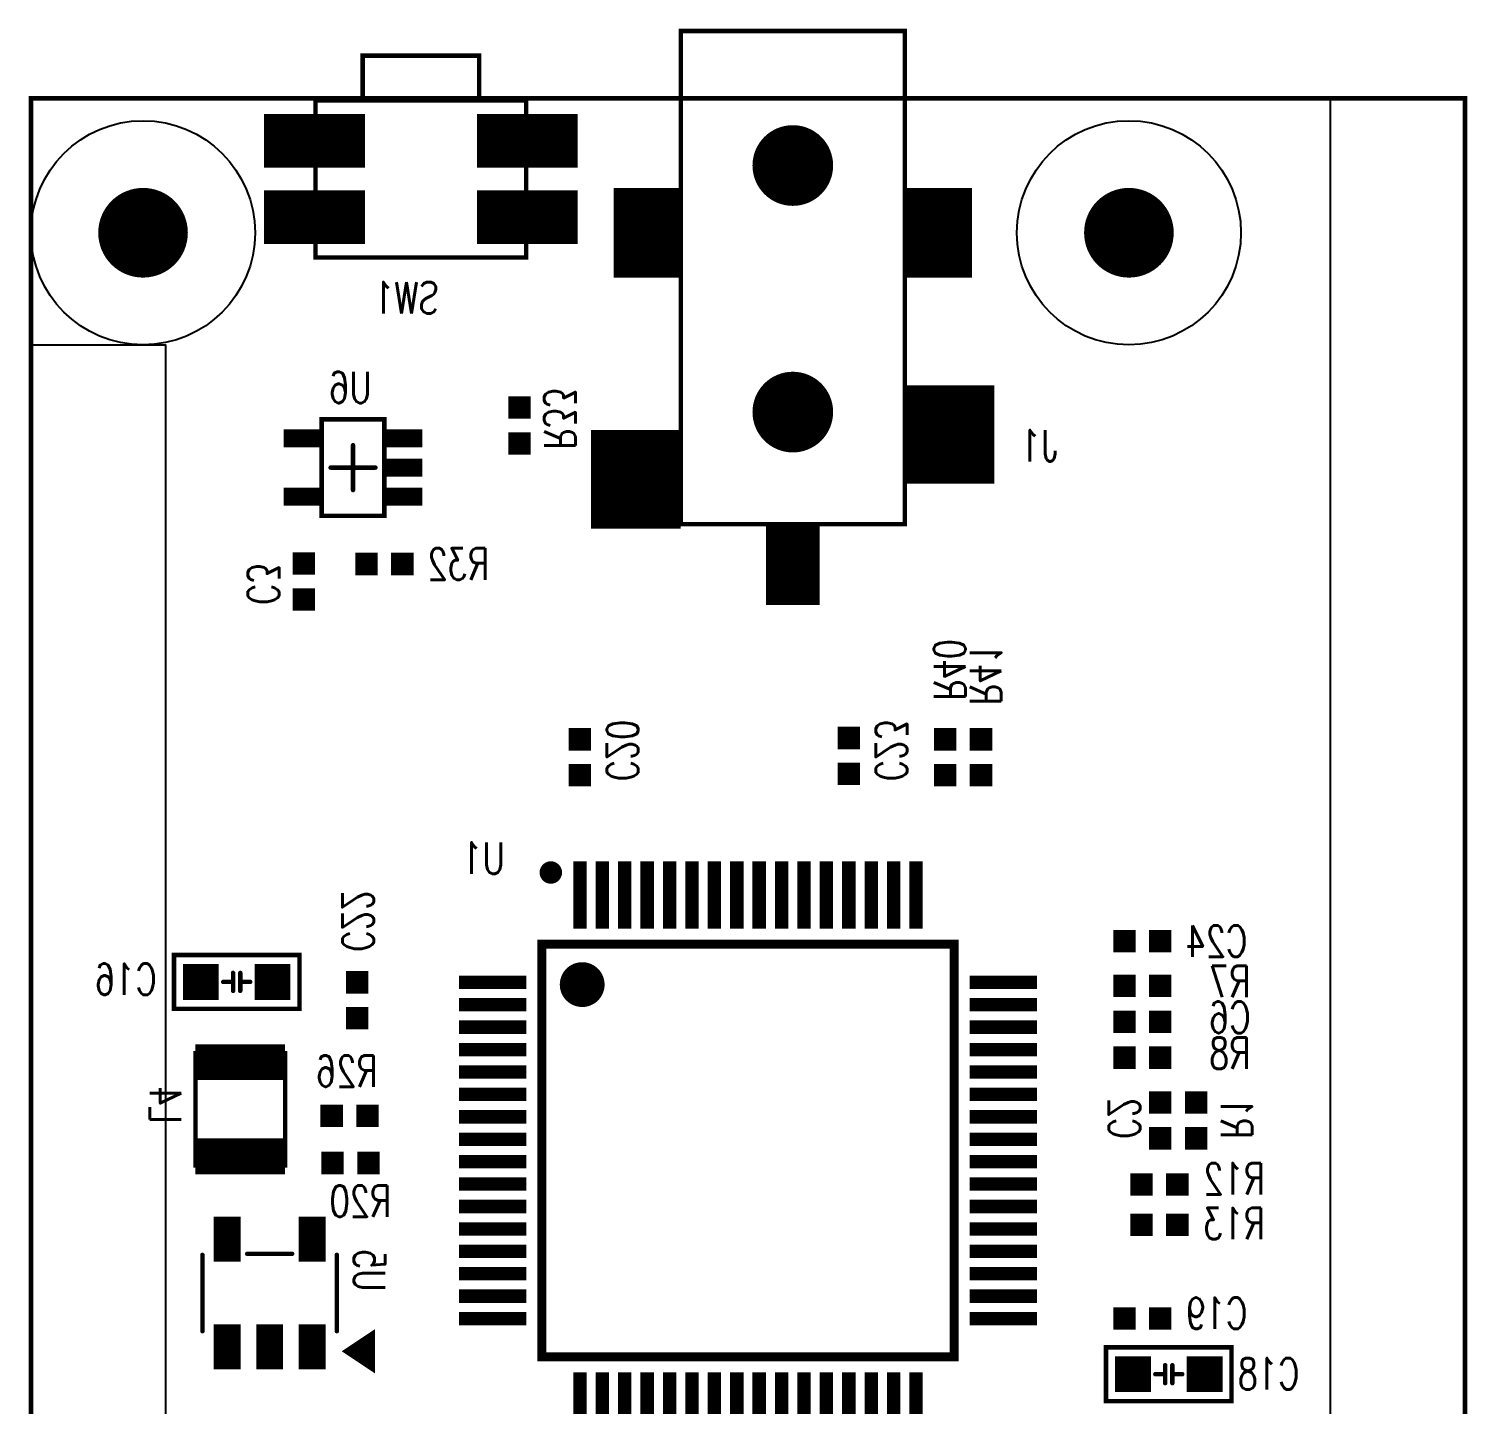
# Model space of a CAD drawing. Extents: x -1.2 to 62.7, y -0.1 to 60.6.
# Drawn here: x -0.05 to 32.05, y 29.87 to 60.55 of the extents above; entities that cross this region are included whole.
import ezdxf
from ezdxf.enums import TextEntityAlignment as Align

# ---------------------------------------------------------------- set-up
doc = ezdxf.new("R2010")
doc.units = 0
doc.linetypes.add('KEEPOUT_10000000$0', pattern=[2, 1, 1])
for name, color, linetype in [('BOARD_OUTLINE_00', 254, 'CONTINUOUS'), ('DRIL_NPLTE_THRU_02', 2, 'CONTINUOUS'), ('DRIL_PLTE_THRU_02', 2, 'CONTINUOUS'), ('DRIL_SYMBOL', 254, 'CONTINUOUS'), ('KEEPOUT_00', 222, 'CONTINUOUS'), ('PADS_BOT', 34, 'CONTINUOUS'), ('PADS_INNER', 34, 'CONTINUOUS'), ('PART_BOT_2DLINE_00', 2, 'CONTINUOUS'), ('PART_NAME_02', 254, 'CONTINUOUS'), ('TAG_00', 254, 'CONTINUOUS'), ('TAG_01', 254, 'CONTINUOUS')]:
    doc.layers.add(name, color=color, linetype=linetype)
doc.styles.add('W0$1', font='simplex', dxfattribs={"width": 0.75})

# ---------------------------------------------------------------- blocks, each defined once
blk = doc.blocks.new('SMOOTH_0$1')
at = {"const_width": 0.05}
blk.add_lwpolyline([(-0.025, 0, 1), (0.025, 0, 1)], format="xyb", close=True, dxfattribs=at)
blk = doc.blocks.new('BOARD_26')
at = {"layer": 'BOARD_OUTLINE_00', "const_width": 0.1}
blk.add_lwpolyline([(0, 0), (32, 0), (32, 59), (0, 59)], close=True, dxfattribs=at)
at = {"layer": 'BOARD_OUTLINE_00'}
for p in [(0, 59), (32, 59), (0, 0), (32, 0)]:
    blk.add_blockref('SMOOTH_0$1', p, dxfattribs=at)
blk = doc.blocks.new('KEEPOUT_28')
at = {"layer": 'KEEPOUT_00', "linetype": 'KEEPOUT_10000000$0'}
blk.add_lwpolyline([(0, 5), (0, 59), (3, 59), (3, 5)], close=True, dxfattribs=at)
blk = doc.blocks.new('KEEPOUT_30')
at = {"layer": 'KEEPOUT_00', "linetype": 'KEEPOUT_10000000$0'}
blk.add_lwpolyline([(0, 5), (0, 32.5), (3, 32.5), (3, 5)], close=True, dxfattribs=at)
blk = doc.blocks.new('DRIL_HOLE_0')
blk.add_lwpolyline([(0, 0, 1), (0, 0, 1)], format="xyb", close=True)
blk = doc.blocks.new('PAD_0')
blk.add_lwpolyline([(0, 0, 1), (0, 0, 1)], format="xyb", close=True)
blk = doc.blocks.new('PAD_1')
at = {"const_width": 0.5}
blk.add_lwpolyline([(-0.25, 0), (0.25, 0)], dxfattribs=at)
blk = doc.blocks.new('STK_BOT_296')
at = {"layer": 'DRIL_NPLTE_THRU_02'}
blk.add_blockref('DRIL_HOLE_0', (0, 0), dxfattribs=at)
at = {"layer": 'PADS_BOT'}
blk.add_blockref('PAD_1', (0, 0), dxfattribs=at)
at = {"layer": 'PADS_INNER'}
blk.add_blockref('PAD_0', (0, 0), dxfattribs=at)
blk = doc.blocks.new('SYM_BOT_4')
for p in [(-0.4, 0), (0.4, 0)]:
    blk.add_blockref('STK_BOT_296', p)
blk = doc.blocks.new('PART_BOT_2')
blk.add_blockref('SYM_BOT_4', (0, 0))
at = {"layer": 'PART_NAME_02', "style": 'W0$1', "width": 0.75}
blk.add_text('C19', height=0.7, rotation=-180, dxfattribs=at).set_placement((1.65, -0.12), align=Align.MIDDLE_CENTER)
blk = doc.blocks.new('PART_BOT_3')
blk.add_blockref('SYM_BOT_4', (0, 0))
at = {"layer": 'PART_NAME_02', "style": 'W0$1', "width": 0.75}
blk.add_text('C2', height=0.7, dxfattribs=at).set_placement((0.05, -0.8), align=Align.MIDDLE_CENTER)
blk = doc.blocks.new('PART_BOT_4')
blk.add_blockref('SYM_BOT_4', (0, 0))
at = {"layer": 'PART_NAME_02', "style": 'W0$1', "width": 0.75}
blk.add_text('C20', height=0.7, dxfattribs=at).set_placement((0.15, 0.95), align=Align.MIDDLE_CENTER)
blk = doc.blocks.new('PART_BOT_6')
blk.add_blockref('SYM_BOT_4', (0, 0))
at = {"layer": 'PART_NAME_02', "style": 'W0$1', "width": 0.75}
blk.add_text('C22', height=0.7, rotation=-180, dxfattribs=at).set_placement((-1.77, -0.02), align=Align.MIDDLE_CENTER)
blk = doc.blocks.new('PART_BOT_7')
blk.add_blockref('SYM_BOT_4', (0, 0))
at = {"layer": 'PART_NAME_02', "style": 'W0$1', "width": 0.75}
blk.add_text('C23', height=0.7, dxfattribs=at).set_placement((0.12, 0.95), align=Align.MIDDLE_CENTER)
blk = doc.blocks.new('PART_BOT_8')
blk.add_blockref('SYM_BOT_4', (0, 0))
at = {"layer": 'PART_NAME_02', "style": 'W0$1', "width": 0.75}
blk.add_text('C24', height=0.7, rotation=-180, dxfattribs=at).set_placement((1.65, 0), align=Align.MIDDLE_CENTER)
blk = doc.blocks.new('PART_BOT_9')
blk.add_blockref('SYM_BOT_4', (0, 0))
at = {"layer": 'PART_NAME_02', "style": 'W0$1', "width": 0.75}
blk.add_text('C3', height=0.7, rotation=-180, dxfattribs=at).set_placement((0.06, 0.9), align=Align.MIDDLE_CENTER)
blk = doc.blocks.new('PART_BOT_12')
blk.add_blockref('SYM_BOT_4', (0, 0))
at = {"layer": 'PART_NAME_02', "style": 'W0$1', "width": 0.75}
blk.add_text('C6', height=0.7, rotation=-180, dxfattribs=at).set_placement((1.95, -0.1), align=Align.MIDDLE_CENTER)
blk = doc.blocks.new('PART_BODY_BOT_4')
at = {"layer": 'PART_BOT_2DLINE_00', "const_width": 0.1}
blk.add_lwpolyline([(-1.4, 0.6), (1.4, 0.6), (1.4, -0.6), (-1.4, -0.6)], close=True, dxfattribs=at)
for points in [[(-0.3, 0), (-0.08, 0)], [(-0.08, 0.2), (-0.08, -0.2)], [(0.08, 0.2), (0.08, -0.2)], [(0.08, 0), (0.3, 0)]]:
    blk.add_lwpolyline(points, dxfattribs=at)
at = {"layer": 'PART_BOT_2DLINE_00'}
for p in [(-1.4, 0.6), (1.4, 0.6), (-0.3, 0), (-0.08, 0.2), (-0.08, 0), (0.08, 0.2), (0.08, 0), (0.3, 0), (-0.08, -0.2), (0.08, -0.2), (-1.4, -0.6), (1.4, -0.6)]:
    blk.add_blockref('SMOOTH_0$1', p, dxfattribs=at)
blk = doc.blocks.new('PAD_2')
at = {"const_width": 0.8}
blk.add_lwpolyline([(-0.4, 0), (0.4, 0)], dxfattribs=at)
blk = doc.blocks.new('STK_BOT_297')
at = {"layer": 'DRIL_NPLTE_THRU_02'}
blk.add_blockref('DRIL_HOLE_0', (0, 0), dxfattribs=at)
at = {"layer": 'PADS_BOT'}
blk.add_blockref('PAD_2', (0, 0), dxfattribs=at)
at = {"layer": 'PADS_INNER'}
blk.add_blockref('PAD_0', (0, 0), dxfattribs=at)
blk = doc.blocks.new('SYM_BOT_5')
for name, p in [('PART_BODY_BOT_4', (0, 0)), ('STK_BOT_297', (-0.8, 0)), ('STK_BOT_297', (0.8, 0))]:
    blk.add_blockref(name, p)
blk = doc.blocks.new('PART_BOT_16')
blk.add_blockref('SYM_BOT_5', (0, 0))
at = {"layer": 'PART_NAME_02', "style": 'W0$1', "width": 0.75}
blk.add_text('C16', height=0.7, dxfattribs=at).set_placement((1.79, -0.29))
blk = doc.blocks.new('PART_BOT_17')
blk.add_blockref('SYM_BOT_5', (0, 0))
at = {"layer": 'PART_NAME_02', "style": 'W0$1', "width": 0.75}
blk.add_text('C18', height=0.7, rotation=180, dxfattribs=at).set_placement((2.91, 0.34))
blk = doc.blocks.new('PART_BODY_BOT_5')
at = {"layer": 'PART_BOT_2DLINE_00', "const_width": 0.1}
for points in [[(-1.5, 0.85), (-1.5, -0.85)], [(-0.5, 0.875), (0.5, 0.875)], [(1.5, 0.85), (1.5, -0.85)], [(-2.3, -1), (-2.15, -1)], [(-2.3, -1.1), (-2, -1.1)], [(-2.3, -1.2), (-1.85, -1.2)], [(-2.3, -1.3), (-1.7, -1.3)], [(-2.3, -1.4), (-1.85, -1.4)], [(-2.3, -1.5), (-2, -1.5)], [(-2.3, -1.6), (-2.15, -1.6)]]:
    blk.add_lwpolyline(points, dxfattribs=at)
blk.add_lwpolyline([(-2.3, -0.9), (-1.7, -1.3), (-2.3, -1.7)], close=True, dxfattribs=at)
at = {"layer": 'PART_BOT_2DLINE_00'}
for p in [(-1.5, 0.85), (-0.5, 0.875), (0.5, 0.875), (1.5, 0.85), (-2.3, -0.9), (-2.3, -1), (-2.15, -1), (-1.5, -0.85), (1.5, -0.85), (-2.3, -1.1), (-2.3, -1.2), (-2.3, -1.3), (-2, -1.1), (-1.85, -1.2), (-1.7, -1.3), (-1.7, -1.3), (-2.3, -1.4), (-2.3, -1.5), (-2.3, -1.6), (-2.15, -1.6), (-2, -1.5), (-1.85, -1.4), (-2.3, -1.7)]:
    blk.add_blockref('SMOOTH_0$1', p, dxfattribs=at)
blk = doc.blocks.new('PAD_3')
at = {"const_width": 0.6}
blk.add_lwpolyline([(-0.5, 0), (0.5, 0)], dxfattribs=at)
blk = doc.blocks.new('STK_BOT_359')
at = {"layer": 'DRIL_NPLTE_THRU_02'}
blk.add_blockref('DRIL_HOLE_0', (0, 0), dxfattribs=at)
at = {"layer": 'PADS_BOT', "rotation": 90}
blk.add_blockref('PAD_3', (0, 0), dxfattribs=at)
at = {"layer": 'PADS_INNER'}
blk.add_blockref('PAD_0', (0, 0), dxfattribs=at)
blk = doc.blocks.new('SYM_BOT_6')
for name, p in [('STK_BOT_359', (-0.95, 1.2)), ('STK_BOT_359', (0.95, 1.2)), ('PART_BODY_BOT_5', (0, 0)), ('STK_BOT_359', (-0.95, -1.2)), ('STK_BOT_359', (0, -1.2)), ('STK_BOT_359', (0.95, -1.2))]:
    blk.add_blockref(name, p)
blk = doc.blocks.new('PART_BOT_19')
blk.add_blockref('SYM_BOT_6', (0, 0))
at = {"layer": 'PART_NAME_02', "style": 'W0$1', "width": 0.75}
blk.add_text('U5', height=0.7, rotation=90, dxfattribs=at).set_placement((-2.226, 0.508), align=Align.MIDDLE_CENTER)
blk = doc.blocks.new('STK_BOT_302')
at = {"layer": 'DRIL_NPLTE_THRU_02'}
blk.add_blockref('DRIL_HOLE_0', (0, 0), dxfattribs=at)
at = {"layer": 'PADS_BOT'}
blk.add_blockref('PAD_1', (0, 0), dxfattribs=at)
at = {"layer": 'PADS_INNER'}
blk.add_blockref('PAD_0', (0, 0), dxfattribs=at)
blk = doc.blocks.new('SYM_BOT_8')
for p in [(-0.4, 0), (0.4, 0)]:
    blk.add_blockref('STK_BOT_302', p)
blk = doc.blocks.new('PART_BOT_23')
blk.add_blockref('SYM_BOT_8', (0, 0))
at = {"layer": 'PART_NAME_02', "style": 'W0$1', "width": 0.75}
blk.add_text('R1', height=0.7, dxfattribs=at).set_placement((0.05, 0.9), align=Align.MIDDLE_CENTER)
blk = doc.blocks.new('PART_BOT_26')
blk.add_blockref('SYM_BOT_8', (0, 0))
at = {"layer": 'PART_NAME_02', "style": 'W0$1', "width": 0.75}
blk.add_text('R12', height=0.7, rotation=180, dxfattribs=at).set_placement((1.67, -0.13), align=Align.MIDDLE_CENTER)
blk = doc.blocks.new('PART_BOT_27')
blk.add_blockref('SYM_BOT_8', (0, 0))
at = {"layer": 'PART_NAME_02', "style": 'W0$1', "width": 0.75}
blk.add_text('R13', height=0.7, rotation=180, dxfattribs=at).set_placement((1.67, -0.03), align=Align.MIDDLE_CENTER)
blk = doc.blocks.new('PART_BOT_39')
blk.add_blockref('SYM_BOT_8', (0, 0))
at = {"layer": 'PART_NAME_02', "style": 'W0$1', "width": 0.75}
blk.add_text('R7', height=0.7, rotation=180, dxfattribs=at).set_placement((1.95, -0.1), align=Align.MIDDLE_CENTER)
blk = doc.blocks.new('PART_BOT_40')
blk.add_blockref('SYM_BOT_8', (0, 0))
at = {"layer": 'PART_NAME_02', "style": 'W0$1', "width": 0.75}
blk.add_text('R8', height=0.7, rotation=180, dxfattribs=at).set_placement((1.95, -0.1), align=Align.MIDDLE_CENTER)
blk = doc.blocks.new('SMOOTH_0$2')
at = {"const_width": 0.1}
blk.add_lwpolyline([(-0.05, 0, 1), (0.05, 0, 1)], format="xyb", close=True, dxfattribs=at)
blk = doc.blocks.new('PART_BODY_BOT_8')
at = {"layer": 'PART_BOT_2DLINE_00'}
for points, const_width in [([(-6.325, 4.4, 1), (-6.075, 4.4, 1)], 0.25), ([(-3.95, 3.7, 1), (-3.45, 3.7, 1)], 0.5)]:
    blk.add_lwpolyline(points, format="xyb", close=True, dxfattribs=dict(at, const_width=const_width))
at = {"layer": 'PART_BOT_2DLINE_00', "const_width": 0.2}
blk.add_lwpolyline([(-4.6, -4.6), (-4.6, 4.6), (4.6, 4.6), (4.6, -4.6)], close=True, dxfattribs=at)
at = {"layer": 'PART_BOT_2DLINE_00'}
for p in [(-4.6, 4.6), (4.6, 4.6), (-4.6, -4.6), (4.6, -4.6)]:
    blk.add_blockref('SMOOTH_0$2', p, dxfattribs=at)
blk = doc.blocks.new('PAD_4')
at = {"const_width": 0.3}
blk.add_lwpolyline([(-0.75, 0), (0.75, 0)], dxfattribs=at)
blk = doc.blocks.new('STK_BOT_9')
at = {"layer": 'DRIL_NPLTE_THRU_02'}
blk.add_blockref('DRIL_HOLE_0', (0, 0), dxfattribs=at)
at = {"layer": 'PADS_BOT'}
blk.add_blockref('PAD_4', (0, 0), dxfattribs=at)
at = {"layer": 'PADS_INNER'}
blk.add_blockref('PAD_0', (0, 0), dxfattribs=at)
blk = doc.blocks.new('STK_BOT_10')
at = {"layer": 'DRIL_NPLTE_THRU_02'}
blk.add_blockref('DRIL_HOLE_0', (0, 0), dxfattribs=at)
at = {"layer": 'PADS_BOT', "rotation": 90}
blk.add_blockref('PAD_4', (0, 0), dxfattribs=at)
at = {"layer": 'PADS_INNER'}
blk.add_blockref('PAD_0', (0, 0), dxfattribs=at)
blk = doc.blocks.new('SYM_BOT_9')
for name, p in [('STK_BOT_10', (-3.75, 5.7)), ('STK_BOT_10', (-3.25, 5.7)), ('STK_BOT_10', (-2.75, 5.7)), ('STK_BOT_10', (-2.25, 5.7)), ('STK_BOT_10', (-1.75, 5.7)), ('STK_BOT_10', (-1.25, 5.7)), ('STK_BOT_10', (-0.75, 5.7)), ('STK_BOT_10', (-0.25, 5.7)), ('STK_BOT_10', (0.25, 5.7)), ('STK_BOT_10', (0.75, 5.7)), ('STK_BOT_10', (1.25, 5.7)), ('STK_BOT_10', (1.75, 5.7)), ('STK_BOT_10', (2.25, 5.7)), ('STK_BOT_10', (2.75, 5.7)), ('STK_BOT_10', (3.25, 5.7)), ('STK_BOT_10', (3.75, 5.7)), ('PART_BODY_BOT_8', (0, 0)), ('STK_BOT_9', (-5.7, 3.75)), ('STK_BOT_9', (5.7, 3.75)), ('STK_BOT_9', (-5.7, 3.25)), ('STK_BOT_9', (5.7, 3.25)), ('STK_BOT_9', (-5.7, 2.75)), ('STK_BOT_9', (5.7, 2.75)), ('STK_BOT_9', (-5.7, 2.25)), ('STK_BOT_9', (5.7, 2.25)), ('STK_BOT_9', (-5.7, 1.75)), ('STK_BOT_9', (5.7, 1.75)), ('STK_BOT_9', (-5.7, 1.25)), ('STK_BOT_9', (5.7, 1.25)), ('STK_BOT_9', (-5.7, 0.75)), ('STK_BOT_9', (5.7, 0.75)), ('STK_BOT_9', (-5.7, 0.25)), ('STK_BOT_9', (5.7, 0.25)), ('STK_BOT_9', (-5.7, -0.25)), ('STK_BOT_9', (5.7, -0.25)), ('STK_BOT_9', (-5.7, -0.75)), ('STK_BOT_9', (5.7, -0.75)), ('STK_BOT_9', (-5.7, -1.25)), ('STK_BOT_9', (5.7, -1.25)), ('STK_BOT_9', (-5.7, -1.75)), ('STK_BOT_9', (5.7, -1.75)), ('STK_BOT_9', (-5.7, -2.25)), ('STK_BOT_9', (5.7, -2.25)), ('STK_BOT_9', (-5.7, -2.75)), ('STK_BOT_9', (5.7, -2.75)), ('STK_BOT_9', (-5.7, -3.25)), ('STK_BOT_9', (5.7, -3.25)), ('STK_BOT_9', (-5.7, -3.75)), ('STK_BOT_9', (5.7, -3.75)), ('STK_BOT_10', (-3.75, -5.7)), ('STK_BOT_10', (-3.25, -5.7)), ('STK_BOT_10', (-2.75, -5.7)), ('STK_BOT_10', (-2.25, -5.7)), ('STK_BOT_10', (-1.75, -5.7)), ('STK_BOT_10', (-1.25, -5.7)), ('STK_BOT_10', (-0.75, -5.7)), ('STK_BOT_10', (-0.25, -5.7)), ('STK_BOT_10', (0.25, -5.7)), ('STK_BOT_10', (0.75, -5.7)), ('STK_BOT_10', (1.25, -5.7)), ('STK_BOT_10', (1.75, -5.7)), ('STK_BOT_10', (2.25, -5.7)), ('STK_BOT_10', (2.75, -5.7)), ('STK_BOT_10', (3.25, -5.7)), ('STK_BOT_10', (3.75, -5.7))]:
    blk.add_blockref(name, p)
blk = doc.blocks.new('PART_BOT_42')
blk.add_blockref('SYM_BOT_9', (0, 0))
at = {"layer": 'PART_NAME_02', "style": 'W0$1', "width": 0.75}
blk.add_text('U1', height=0.7, rotation=-270, dxfattribs=at).set_placement((-6.52, 5.9), align=Align.MIDDLE_CENTER)
blk = doc.blocks.new('PART_BODY_BOT_12')
at = {"layer": 'PART_BOT_2DLINE_00', "const_width": 0.1}
blk.add_lwpolyline([(-1.25, -1), (1.25, -1), (1.25, 1), (-1.25, 1)], close=True, dxfattribs=at)
at = {"layer": 'PART_BOT_2DLINE_00'}
for p in [(-1.25, 1), (1.25, 1), (-1.25, -1), (1.25, -1)]:
    blk.add_blockref('SMOOTH_0$1', p, dxfattribs=at)
blk = doc.blocks.new('PAD_7')
at = {"const_width": 0.8}
blk.add_lwpolyline([(-1, 0), (1, 0)], dxfattribs=at)
blk = doc.blocks.new('STK_BOT_374')
at = {"layer": 'DRIL_PLTE_THRU_02'}
blk.add_blockref('DRIL_HOLE_0', (0, 0), dxfattribs=at)
at = {"layer": 'PADS_BOT', "rotation": 90}
blk.add_blockref('PAD_7', (0, 0), dxfattribs=at)
at = {"layer": 'PADS_INNER'}
blk.add_blockref('PAD_0', (0, 0), dxfattribs=at)
blk = doc.blocks.new('SYM_BOT_13')
for name, p in [('STK_BOT_374', (-1.05, 0)), ('STK_BOT_374', (1.05, 0)), ('PART_BODY_BOT_12', (0, 0))]:
    blk.add_blockref(name, p)
blk = doc.blocks.new('PART_BOT_45')
blk.add_blockref('SYM_BOT_13', (0, 0))
at = {"layer": 'PART_NAME_02', "style": 'W0$1', "width": 0.75}
blk.add_text('L4', height=0.7, rotation=180, dxfattribs=at).set_placement((-0.1, 1.67), align=Align.MIDDLE_CENTER)
blk = doc.blocks.new('PART_BOT_57')
blk.add_blockref('SYM_BOT_8', (0, 0))
at = {"layer": 'PART_NAME_02', "style": 'W0$1', "width": 0.75}
blk.add_text('R40', height=0.7, dxfattribs=at).set_placement((1.95, 0.1), align=Align.MIDDLE_CENTER)
blk = doc.blocks.new('PART_BOT_58')
blk.add_blockref('SYM_BOT_8', (0, 0))
at = {"layer": 'PART_NAME_02', "style": 'W0$1', "width": 0.75}
blk.add_text('R41', height=0.7, dxfattribs=at).set_placement((1.85, 0.1), align=Align.MIDDLE_CENTER)
blk = doc.blocks.new('PART_BODY_BOT_18')
at = {"layer": 'PART_BOT_2DLINE_00', "const_width": 0.1}
for points in [[(-1.3, 2.75), (1.3, 2.75), (1.3, 1.75), (-1.3, 1.75)], [(-2.35, -1.75), (2.35, -1.75), (2.35, 1.75), (-2.35, 1.75)]]:
    blk.add_lwpolyline(points, close=True, dxfattribs=at)
at = {"layer": 'PART_BOT_2DLINE_00'}
for p in [(-1.3, 2.75), (1.3, 2.75), (-2.35, 1.75), (-1.3, 1.75), (1.3, 1.75), (2.35, 1.75), (-2.35, -1.75), (2.35, -1.75)]:
    blk.add_blockref('SMOOTH_0$1', p, dxfattribs=at)
blk = doc.blocks.new('PAD_14')
at = {"const_width": 1.2}
blk.add_lwpolyline([(-1.125, 0), (1.125, 0)], dxfattribs=at)
blk = doc.blocks.new('STK_BOT_303')
at = {"layer": 'DRIL_NPLTE_THRU_02'}
blk.add_blockref('DRIL_HOLE_0', (0, 0), dxfattribs=at)
at = {"layer": 'PADS_BOT'}
blk.add_blockref('PAD_14', (0, 0), dxfattribs=at)
at = {"layer": 'PADS_INNER'}
blk.add_blockref('PAD_0', (0, 0), dxfattribs=at)
blk = doc.blocks.new('SYM_BOT_19')
for name, p in [('PART_BODY_BOT_18', (0, 0)), ('STK_BOT_303', (-2.375, 0.85)), ('STK_BOT_303', (2.375, 0.85)), ('STK_BOT_303', (-2.375, -0.85)), ('STK_BOT_303', (2.375, -0.85))]:
    blk.add_blockref(name, p)
blk = doc.blocks.new('PART_BOT_70')
blk.add_blockref('SYM_BOT_19', (0, 0))
at = {"layer": 'PART_NAME_02', "style": 'W0$1', "width": 0.75}
blk.add_text('SW1', height=0.7, dxfattribs=at).set_placement((-0.4, -3))
blk = doc.blocks.new('PART_BOT_73')
blk.add_blockref('SYM_BOT_8', (0, 0))
at = {"layer": 'PART_NAME_02', "style": 'W0$1', "width": 0.75}
blk.add_text('R20', height=0.7, dxfattribs=at).set_placement((-0.22, -0.85), align=Align.MIDDLE_CENTER)
blk = doc.blocks.new('PART_BOT_74')
blk.add_blockref('SYM_BOT_8', (0, 0))
at = {"layer": 'PART_NAME_02', "style": 'W0$1', "width": 0.75}
blk.add_text('R26', height=0.7, dxfattribs=at).set_placement((0.06, 1), align=Align.MIDDLE_CENTER)
blk = doc.blocks.new('PART_BOT_78')
blk.add_blockref('SYM_BOT_8', (0, 0))
at = {"layer": 'PART_NAME_02', "style": 'W0$1', "width": 0.75}
blk.add_text('R32', height=0.7, dxfattribs=at).set_placement((-1.65, 0), align=Align.MIDDLE_CENTER)
blk = doc.blocks.new('PART_BODY_BOT_25')
at = {"layer": 'PART_BOT_2DLINE_00', "const_width": 0.1}
blk.add_lwpolyline([(-0.7, 1.075), (0.7, 1.075), (0.7, -1.075), (-0.7, -1.075)], close=True, dxfattribs=at)
for points in [[(-0.5, 0), (0, 0), (0, 0.5)], [(0, -0.5), (0, 0), (0.5, 0)]]:
    blk.add_lwpolyline(points, dxfattribs=at)
at = {"layer": 'TAG_00'}
blk.add_lwpolyline([(0, 0), (0, 0)], dxfattribs=at)
at = {"layer": 'TAG_01'}
blk.add_lwpolyline([(0, 0), (0, 0)], dxfattribs=at)
at = {"layer": 'PART_BOT_2DLINE_00'}
for p in [(-0.7, 1.075), (0.7, 1.075), (0, 0.5), (-0.5, 0), (0, 0), (0, 0), (0.5, 0), (0, -0.5), (-0.7, -1.075), (0.7, -1.075)]:
    blk.add_blockref('SMOOTH_0$1', p, dxfattribs=at)
blk = doc.blocks.new('PAD_17')
at = {"const_width": 0.4}
blk.add_lwpolyline([(-0.45, 0), (0.45, 0)], dxfattribs=at)
blk = doc.blocks.new('STK_BOT_505')
at = {"layer": 'DRIL_PLTE_THRU_02'}
blk.add_blockref('DRIL_HOLE_0', (0, 0), dxfattribs=at)
at = {"layer": 'PADS_BOT'}
blk.add_blockref('PAD_17', (0, 0), dxfattribs=at)
at = {"layer": 'PADS_INNER'}
blk.add_blockref('PAD_0', (0, 0), dxfattribs=at)
blk = doc.blocks.new('SYM_BOT_26')
for name, p in [('PART_BODY_BOT_25', (0, 0)), ('STK_BOT_505', (-1.1, 0.65)), ('STK_BOT_505', (1.1, 0.65)), ('STK_BOT_505', (-1.1, 0)), ('STK_BOT_505', (-1.1, -0.65)), ('STK_BOT_505', (1.1, -0.65))]:
    blk.add_blockref(name, p)
blk = doc.blocks.new('PART_BOT_80')
blk.add_blockref('SYM_BOT_26', (0, 0))
at = {"layer": 'PART_NAME_02', "style": 'W0$1', "width": 0.75}
blk.add_text('U6', height=0.7, dxfattribs=at).set_placement((-0.414, 1.438))
blk = doc.blocks.new('PART_BODY_BOT_29')
at = {"layer": 'KEEPOUT_00', "linetype": 'KEEPOUT_10000000$0'}
blk.add_lwpolyline([(-2.5, 0, 1), (2.5, 0, 1)], format="xyb", close=True, dxfattribs=at)
blk = doc.blocks.new('DRIL_SYMBOL_2')
at = {"layer": 'DRIL_SYMBOL', "const_width": 0.0508}
for points in [[(-0.254, 0), (0.254, 0)], [(0, -0.254), (0, 0.254)]]:
    blk.add_lwpolyline(points, dxfattribs=at)
blk = doc.blocks.new('DRIL_HOLE_2')
at = {"const_width": 1}
blk.add_lwpolyline([(-0.5, 0, 1), (0.5, 0, 1)], format="xyb", close=True, dxfattribs=at)
blk.add_blockref('DRIL_SYMBOL_2', (0, 0))
blk = doc.blocks.new('PAD_18')
at = {"const_width": 1}
blk.add_lwpolyline([(0, -0.5, 1), (0, 0.5, 1)], format="xyb", close=True, dxfattribs=at)
blk = doc.blocks.new('STK_BOT_516')
at = {"layer": 'DRIL_NPLTE_THRU_02'}
blk.add_blockref('DRIL_HOLE_2', (0, 0), dxfattribs=at)
at = {"layer": 'PADS_BOT'}
blk.add_blockref('PAD_18', (0, 0), dxfattribs=at)
at = {"layer": 'PADS_INNER'}
blk.add_blockref('PAD_18', (0, 0), dxfattribs=at)
blk = doc.blocks.new('SYM_BOT_27')
for name in ['PART_BODY_BOT_29', 'STK_BOT_516']:
    blk.add_blockref(name, (0, 0))
blk = doc.blocks.new('PART_BOT_83')
blk.add_blockref('SYM_BOT_27', (0, 0))
blk = doc.blocks.new('PART_BOT_84')
blk.add_blockref('SYM_BOT_27', (0, 0))
blk = doc.blocks.new('PART_BODY_BOT_33')
at = {"layer": 'PART_BOT_2DLINE_00', "const_width": 0.1}
blk.add_lwpolyline([(0, 0), (11, 0), (11, 5), (0, 5)], close=True, dxfattribs=at)
at = {"layer": 'PART_BOT_2DLINE_00'}
for p in [(0, 5), (11, 5), (0, 0), (11, 0)]:
    blk.add_blockref('SMOOTH_0$1', p, dxfattribs=at)
blk = doc.blocks.new('PAD_19')
at = {"const_width": 1.5}
blk.add_lwpolyline([(-1, 0), (1, 0)], dxfattribs=at)
blk = doc.blocks.new('STK_BOT_525')
at = {"layer": 'DRIL_PLTE_THRU_02'}
blk.add_blockref('DRIL_HOLE_0', (0, 0), dxfattribs=at)
at = {"layer": 'PADS_BOT'}
blk.add_blockref('PAD_19', (0, 0), dxfattribs=at)
at = {"layer": 'PADS_INNER'}
blk.add_blockref('PAD_0', (0, 0), dxfattribs=at)
blk = doc.blocks.new('PAD_20')
at = {"const_width": 2}
blk.add_lwpolyline([(-1.1, 0), (1.1, 0)], dxfattribs=at)
blk = doc.blocks.new('STK_BOT_524')
at = {"layer": 'DRIL_PLTE_THRU_02'}
blk.add_blockref('DRIL_HOLE_0', (0, 0), dxfattribs=at)
at = {"layer": 'PADS_BOT'}
blk.add_blockref('PAD_20', (0, 0), dxfattribs=at)
at = {"layer": 'PADS_INNER'}
blk.add_blockref('PAD_0', (0, 0), dxfattribs=at)
blk = doc.blocks.new('PAD_21')
at = {"const_width": 1.2}
blk.add_lwpolyline([(-0.9, 0), (0.9, 0)], dxfattribs=at)
blk = doc.blocks.new('STK_BOT_526')
at = {"layer": 'DRIL_PLTE_THRU_02'}
blk.add_blockref('DRIL_HOLE_0', (0, 0), dxfattribs=at)
at = {"layer": 'PADS_BOT'}
blk.add_blockref('PAD_21', (0, 0), dxfattribs=at)
at = {"layer": 'PADS_INNER'}
blk.add_blockref('PAD_0', (0, 0), dxfattribs=at)
blk = doc.blocks.new('DRIL_SYMBOL_1$8')
at = {"layer": 'DRIL_SYMBOL', "const_width": 0.0508}
for points in [[(-0.254, 0), (0.254, 0)], [(0, -0.254), (0, 0.254)]]:
    blk.add_lwpolyline(points, dxfattribs=at)
blk = doc.blocks.new('DRIL_HOLE_1$8')
at = {"const_width": 0.9}
blk.add_lwpolyline([(-0.45, 0, 1), (0.45, 0, 1)], format="xyb", close=True, dxfattribs=at)
blk.add_blockref('DRIL_SYMBOL_1$8', (0, 0))
blk = doc.blocks.new('PAD_22')
at = {"const_width": 0.9}
blk.add_lwpolyline([(0, -0.45, 1), (0, 0.45, 1)], format="xyb", close=True, dxfattribs=at)
blk = doc.blocks.new('STK_BOT_523')
at = {"layer": 'DRIL_NPLTE_THRU_02'}
blk.add_blockref('DRIL_HOLE_1$8', (0, 0), dxfattribs=at)
at = {"layer": 'PADS_BOT'}
blk.add_blockref('PAD_22', (0, 0), dxfattribs=at)
at = {"layer": 'PADS_INNER'}
blk.add_blockref('PAD_22', (0, 0), dxfattribs=at)
blk = doc.blocks.new('SYM_BOT_28')
for name, p in [('STK_BOT_524', (10, 6)), ('STK_BOT_525', (4.5, 5.75)), ('PART_BODY_BOT_33', (0, 0)), ('STK_BOT_523', (3, 2.5)), ('STK_BOT_523', (8.5, 2.5)), ('STK_BOT_526', (11.9, 2.5)), ('STK_BOT_525', (4.5, -0.75)), ('STK_BOT_524', (9, -1))]:
    blk.add_blockref(name, p)
blk = doc.blocks.new('PART_BOT_85')
blk.add_blockref('SYM_BOT_28', (0, 0))
at = {"layer": 'PART_NAME_02', "style": 'W0$1', "width": 0.75}
blk.add_text('J1', height=0.7, rotation=90, dxfattribs=at).set_placement((9.6, -3.4))
blk = doc.blocks.new('PART_BOT_89')
blk.add_blockref('SYM_BOT_8', (0, 0))
at = {"layer": 'PART_NAME_02', "style": 'W0$1', "width": 0.75}
blk.add_text('R33', height=0.7, dxfattribs=at).set_placement((0.15, 0.9), align=Align.MIDDLE_CENTER)

msp = doc.modelspace()

# ---------------------------------------------------------------- block references
at = {"xscale": -1}
for name, p, rotation in [('PART_BOT_85', (19.5, 60.5), -270), ('PART_BOT_89', (10.9, 51.7), -90), ('PART_BOT_9', (6.086, 48.222), -270), ('PART_BOT_57', (20.4, 44.3), -90), ('PART_BOT_58', (21.2, 44.3), -90), ('PART_BOT_4', (12.25, 44.3), -90), ('PART_BOT_7', (18.25, 44.33), -90), ('PART_BOT_42', (16, 35.53), -270), ('PART_BOT_6', (7.28, 38.88), -270), ('PART_BOT_8', (24.8, 40.2), -180), ('PART_BOT_39', (24.8, 39.2), -180), ('PART_BOT_12', (24.8, 38.4), -180), ('PART_BOT_45', (4.67, 36.45), -270), ('PART_BOT_40', (24.8, 37.6), -180), ('PART_BOT_3', (25.2, 36.2), -90), ('PART_BOT_23', (26, 36.2), -90), ('PART_BOT_26', (25.18, 34.77), -180), ('PART_BOT_27', (25.18, 33.87), -180), ('PART_BOT_2', (24.8, 31.78), -180), ('PART_BOT_17', (25.39, 30.54), -180)]:
    msp.add_blockref(name, p, dxfattribs=dict(at, rotation=rotation))
for name, p in [('PART_BOT_70', (8.7, 57.2)), ('PART_BOT_83', (2.5, 56)), ('PART_BOT_84', (24.5, 56)), ('PART_BOT_80', (7.186, 50.762)), ('PART_BOT_78', (7.886, 48.612)), ('PART_BOT_16', (4.59, 39.29)), ('PART_BOT_74', (7.11, 36.3)), ('PART_BOT_73', (7.13, 35.25)), ('PART_BOT_19', (5.325, 32.35))]:
    msp.add_blockref(name, p, dxfattribs=at)
for name, p in [('BOARD_26', (0, 0)), ('KEEPOUT_28', (29, 0)), ('KEEPOUT_30', (0, 21))]:
    msp.add_blockref(name, p)

doc.saveas('drawing.dxf')
